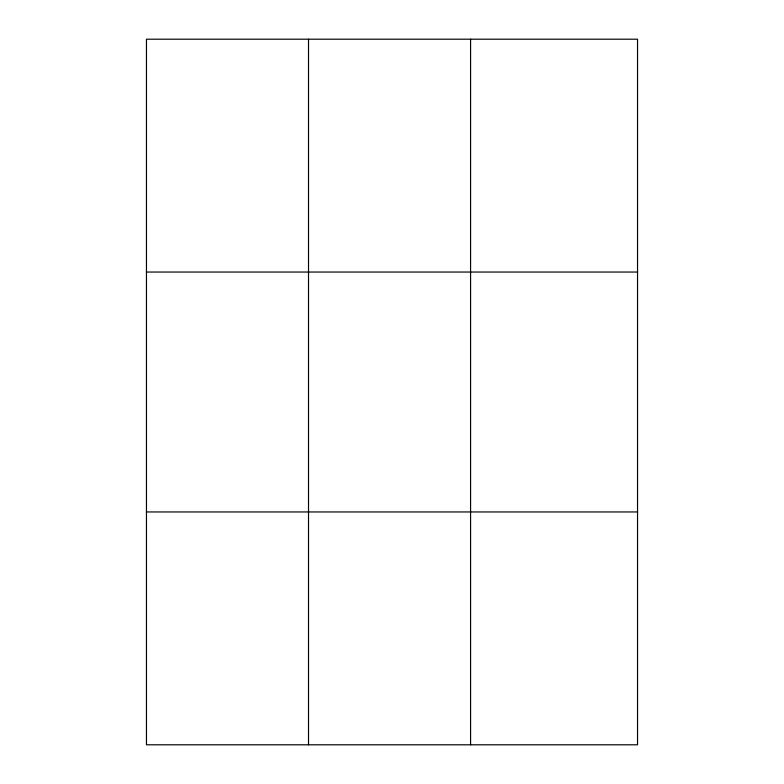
<?xml version="1.0" encoding="UTF-8"?>
<svg xmlns="http://www.w3.org/2000/svg" width="784" height="784" viewBox="0 0 784 784"><rect width="100%" height="100%" fill="white"/><g stroke="black" fill="none" stroke-linecap="round" stroke-linejoin="round"><path stroke-width="1.18" d="M308.514 39.2L308.514 744.8M470.576 39.2L470.576 744.8M146.461 272.048L637.539 272.048M146.461 511.952L637.539 511.952M637.539 686.588L637.539 744.8L146.461 744.8L146.461 39.2L637.539 39.2L637.539 686.588"/></g></svg>
